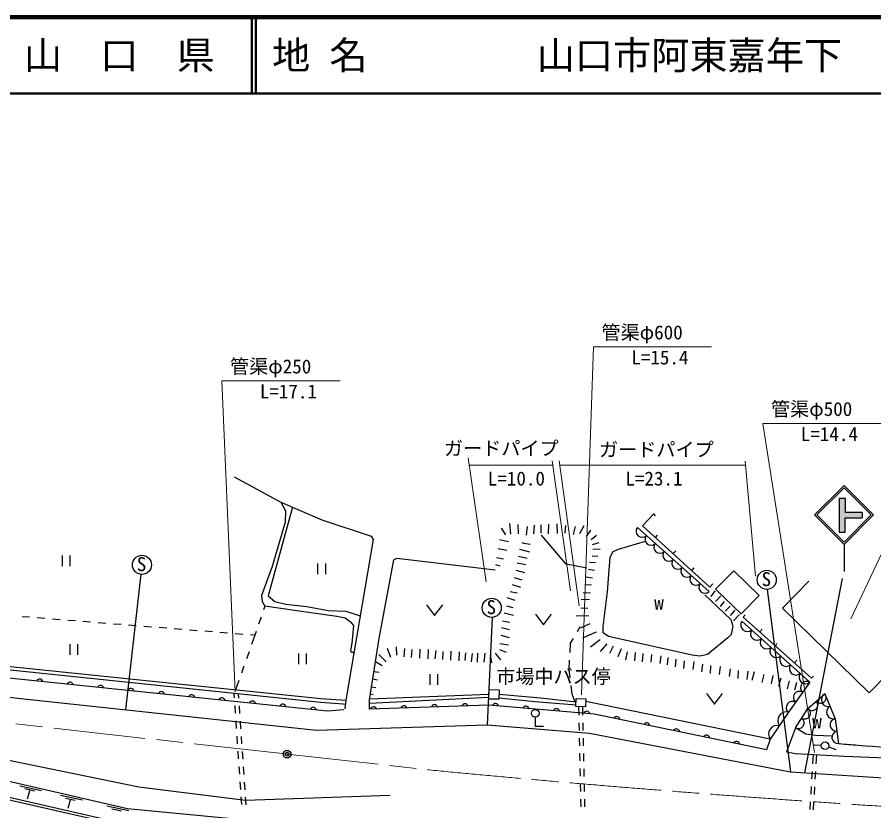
# Model space of a CAD drawing. Units: millimetres at full size, sheet at 1:1000; details may follow other scales. Extents: x 40000 to 680000, y 20000 to 380000.
# Drawn here: x 336996 to 449185, y 276028 to 380000 of the extents above; entities that cross this region are included whole.
import ezdxf
from ezdxf.enums import TextEntityAlignment as Align

# ---------------------------------------------------------------- set-up
doc = ezdxf.new("R2010")
doc.units = ezdxf.units.MM
doc.header["$LTSCALE"] = 1000
doc.header["$PDMODE"] = 32
doc.header["$PDSIZE"] = 500
doc.linetypes.add('CHAIN', pattern=[18.5, 12, -1.5, 3.5, -1.5])
for name, color, linetype, lineweight in [('M-BGD', 7, 'Continuous', 25), ('M-BMK', 2, 'CHAIN', 13), ('M-BMK-SRVR', 3, 'Continuous', 25), ('M-STR-HTXT', 7, 'Continuous', 13), ('M-STR-STRC', 7, 'Continuous', 25), ('M-TTL', 2, 'Continuous', 140), ('M-TTL-LINE', 7, 'Continuous', 50)]:
    doc.layers.add(name, color=color, linetype=linetype, lineweight=lineweight)
doc.layers.add('M-TTL-TXT', color=7, linetype='Continuous')
doc.styles.add('ＭＳ ゴシック', font='')
doc.styles.get('ＭＳ ゴシック').set_extended_font_data('MS Gothic')

msp = doc.modelspace()

# ---------------------------------------------------------------- hatches: boundary and pattern name
at = {"layer": 'M-STR-STRC'}
msp.add_hatch(color=256, dxfattribs=at).paths.add_polyline_path([(444643, 312544), (444643, 316963), (445473, 316963), (445473, 315122), (447659, 315122), (447659, 314401), (445442, 314401), (445442, 312544)])

# ---------------------------------------------------------------- linework, layer by layer
at = {"layer": 'M-BGD'}
for p, q in [((365408, 319771), (371506, 316483)), ((371506, 316483), (372121, 315324)), ((371506, 316483), (376901, 314163)), ((373056, 315816), (369879, 304180)), ((372121, 315324), (372103, 313867)), ((376901, 314163), (383364, 312016)), ((420376, 314917), (418901, 313361)), ((420610, 314660), (420376, 314917)), ((372103, 313867), (370383, 308057)), ((400400, 313067), (400927, 312207)), ((401454, 313682), (401612, 312260)), ((402560, 313524), (402612, 312330)), ((403771, 313296), (403648, 312137)), ((404701, 313436), (404631, 312313)), ((405561, 313489), (405561, 312400)), ((406597, 313576), (406527, 312313)), ((407685, 313629), (407703, 312348)), ((408808, 313418), (408703, 312383)), ((410055, 313278), (409809, 312225)), ((411196, 313383), (410616, 312330)), ((418215, 313153), (427609, 304763)), ((418901, 313361), (427713, 305343)), ((383364, 312016), (383598, 311583)), ((408879, 308346), (405666, 312137)), ((412091, 312786), (411494, 311979)), ((412863, 312102), (412144, 311540)), ((420585, 311829), (420860, 312132)), ((383598, 311583), (381069, 296690)), ((400155, 311575), (401331, 311294)), ((403086, 311189), (403332, 311101)), ((403332, 311101), (404192, 310961)), ((413179, 311136), (412284, 310891)), ((415744, 310298), (419269, 311337)), ((399990, 310406), (401129, 310172)), ((402788, 310294), (404087, 309943)), ((413337, 310329), (412389, 310276)), ((414667, 309263), (415042, 310006)), ((415042, 310006), (415744, 310298)), ((422898, 309724), (423235, 310095)), ((342887, 309490), (342887, 308090)), ((343937, 308090), (343937, 309490)), ((384410, 298608), (386346, 308907)), ((386346, 308907), (386722, 309108)), ((386722, 309108), (399585, 307605)), ((399772, 309228), (400669, 309033)), ((402489, 308521), (403595, 308293)), ((402647, 309381), (403771, 309118)), ((412723, 308539), (411951, 308574)), ((413039, 309346), (412284, 309381)), ((414290, 304737), (414667, 309263)), ((370383, 308057), (368996, 304248)), ((376349, 308443), (376349, 307043)), ((377399, 307043), (377399, 308443)), ((399639, 308315), (400224, 308105)), ((402279, 307573), (403420, 307240)), ((411599, 307801), (408879, 308346)), ((412618, 307520), (411810, 307643)), ((425331, 307511), (425669, 307884)), ((428432, 305070), (430831, 307457)), ((430831, 307457), (434177, 304228)), ((353208, 307015), (351205, 289281)), ((402103, 306608), (403086, 306274)), ((412337, 306502), (411494, 306660)), ((401822, 305695), (402911, 305344)), ((412198, 305574), (411390, 305655)), ((427713, 305343), (428119, 305772)), ((437215, 302601), (440676, 306133)), ((368996, 304248), (369067, 303441)), ((369879, 304180), (370757, 303442)), ((401577, 304765), (402472, 304589)), ((412057, 304555), (411121, 304602)), ((413745, 300190), (414290, 304737)), ((427051, 304321), (430468, 301091)), ((428369, 304848), (427831, 304110)), ((429142, 304192), (428428, 303443)), ((431825, 301844), (428432, 305070)), ((434177, 304228), (431825, 301844)), ((435212, 305041), (438287, 281129)), ((369067, 303441), (369453, 302861)), ((370757, 303442), (372161, 303091)), ((372161, 303091), (374952, 302793)), ((390621, 303015), (391671, 301615)), ((391671, 301615), (392721, 303015)), ((401138, 303957), (402156, 303641)), ((411964, 303701), (410852, 303666)), ((429594, 303459), (429048, 302788)), ((369453, 302861), (369278, 302359)), ((373629, 302246), (369453, 302861)), ((378860, 301473), (373629, 302246)), ((374952, 302793), (377708, 302266)), ((377708, 302266), (380025, 302196)), ((380025, 302196), (381897, 301562)), ((400787, 301956), (401998, 301658)), ((401067, 302904), (401892, 302676)), ((404884, 301815), (405934, 300415)), ((405934, 300415), (406984, 301815)), ((411718, 302531), (410817, 302578)), ((430374, 302858), (429719, 302195)), ((430983, 302336), (430366, 301634)), ((448556, 291488), (437215, 302601)), ((338637, 301382), (337640, 301462)), ((340630, 301223), (339634, 301302)), ((342624, 301063), (341627, 301143)), ((344618, 300904), (343621, 300983)), ((346611, 300744), (345615, 300824)), ((348605, 300585), (347608, 300664)), ((368950, 301415), (368621, 300470)), ((379945, 301271), (378860, 301473)), ((380764, 300654), (379945, 301271)), ((399183, 301372), (398559, 287312)), ((400576, 300920), (401506, 300762)), ((411847, 301595), (410185, 301513)), ((430468, 301091), (430714, 300202)), ((431505, 301665), (430803, 300916)), ((431576, 301751), (431505, 301665)), ((350599, 300425), (349602, 300505)), ((352592, 300266), (351595, 300346)), ((354586, 300106), (353589, 300186)), ((356580, 299947), (355583, 300027)), ((358573, 299787), (357576, 299867)), ((360567, 299628), (359570, 299708)), ((362560, 299468), (361564, 299548)), ((381076, 300295), (380764, 300654)), ((380873, 298017), (381076, 300295)), ((400436, 300043), (401454, 299797)), ((410686, 300117), (410313, 299484)), ((412010, 300530), (410770, 299980)), ((413728, 299365), (413745, 300190)), ((430714, 300202), (430503, 299137)), ((364554, 299309), (363557, 299389)), ((366548, 299149), (365551, 299229)), ((368119, 299024), (367544, 299070)), ((368119, 299024), (367693, 297817)), ((368293, 299526), (368119, 299024)), ((383117, 290558), (384410, 298608)), ((400348, 299042), (401419, 298726)), ((409805, 298622), (409431, 297989)), ((412678, 299399), (411047, 298642)), ((412818, 299438), (412678, 299399)), ((413333, 298447), (413208, 298361)), ((414430, 298856), (413728, 299365)), ((425401, 296434), (414430, 298856)), ((430070, 298681), (427378, 296492)), ((430503, 299137), (430070, 298681)), ((343894, 297878), (343894, 296478)), ((344944, 296478), (344944, 297878)), ((380686, 296995), (380873, 298017)), ((385431, 297342), (385884, 296140)), ((386625, 297498), (386687, 296405)), ((387733, 297318), (387631, 296210)), ((400184, 297954), (401331, 297790)), ((409431, 297989), (409361, 296770)), ((413208, 298361), (412077, 297464)), ((414230, 297916), (413356, 296918)), ((415026, 297612), (414573, 296621)), ((367361, 296874), (367028, 295931)), ((373821, 296634), (373821, 295234)), ((374871, 295234), (374871, 296634)), ((381069, 296690), (380045, 290512)), ((380772, 296793), (380686, 296995)), ((381085, 296781), (380772, 296793)), ((384339, 296522), (385338, 295555)), ((388661, 297186), (388607, 296132)), ((389714, 297209), (389668, 296039)), ((390807, 297147), (390775, 295945)), ((391805, 297037), (391704, 295929)), ((392734, 296905), (392679, 295851)), ((393787, 296928), (393740, 295758)), ((394879, 296866), (394848, 295664)), ((395702, 296737), (395608, 295719)), ((396580, 296643), (396451, 295543)), ((397270, 296690), (397223, 295485)), ((398241, 296667), (398124, 295508)), ((398955, 296479), (399107, 295415)), ((399587, 296678), (399728, 296526)), ((399728, 296526), (400278, 295812)), ((400172, 297147), (401038, 296819)), ((416087, 297269), (415642, 296208)), ((416867, 296863), (416680, 295818)), ((417920, 296793), (417850, 295701)), ((418919, 296660), (418837, 295572)), ((420054, 296532), (419995, 295525)), ((421271, 296321), (421154, 295315)), ((426395, 296305), (425401, 296434)), ((427378, 296492), (426395, 296305)), ((376762, 290213), (322932, 295824)), ((325005, 296094), (376780, 290740)), ((383929, 295609), (384799, 295064)), ((409304, 295771), (409234, 294553)), ((422219, 296122), (422102, 295151)), ((423272, 295900), (423155, 294905)), ((424325, 295701), (424278, 294659)), ((425612, 295607), (425460, 294531)), ((426736, 295250), (426619, 294256)), ((366695, 294988), (366363, 294045)), ((383717, 294291), (384394, 294182)), ((391056, 293948), (391056, 292548)), ((392106, 292548), (392106, 293948)), ((409234, 294553), (409367, 293460)), ((427789, 295051), (427742, 294010)), ((429076, 294958), (428924, 293881)), ((430348, 294617), (430231, 293622)), ((431402, 294418), (431355, 293376)), ((432689, 294324), (432537, 293248)), ((433509, 294226), (433213, 293126)), ((451089, 294072), (448556, 291488)), ((366030, 293102), (365605, 291896)), ((383558, 293303), (384207, 293199)), ((434765, 293899), (434531, 292853)), ((435967, 293774), (435725, 292682)), ((436989, 293399), (436685, 292299)), ((438104, 293056), (437847, 292026)), ((439048, 292845), (438799, 291839)), ((324117, 292215), (337466, 290753)), ((383394, 292282), (383949, 292193)), ((398760, 290680), (398793, 291915)), ((398793, 291915), (400116, 291879)), ((400116, 291879), (400082, 290645)), ((409487, 292468), (409620, 291375)), ((337466, 290753), (376205, 286601)), ((365381, 291400), (365420, 290818)), ((365955, 291340), (365993, 290777)), ((376780, 290740), (380045, 290512)), ((398765, 290881), (383132, 290106)), ((383142, 290715), (398777, 291335)), ((383246, 291358), (383637, 291264)), ((400082, 290645), (398760, 290680)), ((404796, 290326), (400086, 290792)), ((400101, 291322), (405544, 290816)), ((405544, 290816), (410197, 290311)), ((409620, 291375), (410006, 290332)), ((410175, 289705), (410213, 290760)), ((410213, 290760), (411475, 290715)), ((411475, 290715), (411437, 289660)), ((427278, 291418), (428328, 290018)), ((428328, 290018), (429378, 291418)), ((365488, 289820), (365555, 288822)), ((366061, 289779), (366128, 288781)), ((379676, 289985), (376762, 290213)), ((379969, 289976), (379676, 289985)), ((380045, 290512), (379887, 289388)), ((383158, 289335), (383117, 290558)), ((410181, 289857), (404796, 290326)), ((411437, 289660), (410175, 289705)), ((410504, 289693), (410530, 288567)), ((411082, 288549), (411057, 289673)), ((435619, 285428), (411463, 290366)), ((365622, 287824), (365690, 286827)), ((366196, 287783), (366263, 286786)), ((376205, 286601), (398559, 287312)), ((398559, 287312), (411948, 286206)), ((404845, 288308), (404845, 287123)), ((410552, 287567), (410575, 286567)), ((411128, 286550), (411105, 287550)), ((404845, 287123), (405945, 287123)), ((411948, 286206), (438287, 281129)), ((438902, 286920), (437729, 283775)), ((440268, 286092), (438902, 286920)), ((441520, 285893), (440268, 286092)), ((365757, 285829), (365825, 284831)), ((366331, 285788), (366398, 284790)), ((410598, 285567), (410621, 284568)), ((411173, 284550), (411150, 285550)), ((435619, 285428), (435116, 284017)), ((443650, 285823), (441520, 285893)), ((351457, 276283), (317293, 284142)), ((327977, 284324), (352928, 279160)), ((441375, 284686), (441458, 284686)), ((441458, 284686), (442314, 284648)), ((443289, 284430), (444214, 284083)), ((365892, 283834), (365960, 282836)), ((366466, 283792), (366533, 282795)), ((410643, 283568), (410666, 282568)), ((411218, 282551), (411195, 283551)), ((437729, 283775), (438876, 283552)), ((438876, 283552), (445330, 283196)), ((441215, 283423), (441145, 282200)), ((441638, 282168), (441712, 283396)), ((445330, 283196), (464794, 282349)), ((366027, 281838), (366095, 280840)), ((366601, 281797), (366668, 280799)), ((323198, 280710), (350602, 274476)), ((410689, 281568), (410711, 280569)), ((411263, 280551), (411240, 281551)), ((438287, 281129), (472639, 278887)), ((441089, 281202), (441032, 280204)), ((441517, 280172), (441577, 281170)), ((350346, 274134), (323083, 280377)), ((366162, 279843), (366230, 278845)), ((366736, 279802), (366803, 278804)), ((410734, 279569), (410757, 278569)), ((411308, 278552), (411285, 279552)), ((337350, 279325), (340197, 278682)), ((337987, 278937), (339267, 278656)), ((338605, 278650), (338305, 277548)), ((352928, 279160), (366896, 277430)), ((440976, 279205), (440919, 278207)), ((441396, 278176), (441457, 279174)), ((342692, 278096), (345539, 277453)), ((343329, 277708), (344609, 277427)), ((343947, 277421), (343648, 276319)), ((366297, 277847), (366365, 276849)), ((366870, 277806), (366938, 276808)), ((366896, 277430), (385828, 278094)), ((410780, 277569), (410802, 276570)), ((411353, 276553), (411330, 277552)), ((440862, 277208), (440806, 276210)), ((441276, 276179), (441336, 277177)), ((348760, 276700), (351607, 276057)), ((349397, 276312), (350677, 276031)), ((366499, 274858), (351457, 276283))]:
    msp.add_line(p, q, dxfattribs=at)
for points in [[(431910, 300866), (440812, 292888), (437998, 288947), (435619, 285428)], [(379760, 289244), (377630, 289104), (317754, 295291)], [(438902, 286920), (440552, 289447), (442746, 291343), (444097, 288096), (444554, 284848)], [(435116, 284017), (412559, 288687), (398780, 289863), (383158, 289335)]]:
    msp.add_lwpolyline(points, dxfattribs=at)
for centre, radius in [((353344, 308258), 1250), ((435159, 306289), 1250), ((399140, 302621), 1250), ((404845, 288808), 500), ((442805, 284556), 500)]:
    msp.add_circle(centre, radius, dxfattribs=at)
for centre, radius, start, end in [((418828, 312657), 788, 141.00322, 315.45562), ((420002, 311608), 788, 141.00322, 315.45562), ((421176, 310560), 788, 141.00322, 315.45562), ((422351, 309511), 788, 141.00322, 315.45562), ((423525, 308462), 788, 141.00322, 315.45562), ((424699, 307413), 788, 141.00322, 315.45562), ((425873, 306364), 788, 141.00322, 315.45562), ((427048, 305316), 788, 141.00322, 315.45562), ((432620, 300379), 861, 145.54044, 310.72434), ((433892, 299239), 861, 145.54044, 310.72434), ((435163, 298099), 861, 145.54044, 310.72434), ((436435, 296960), 861, 145.54044, 310.72434), ((437707, 295820), 861, 145.54044, 310.72434), ((438978, 294680), 861, 145.54044, 310.72434), ((440250, 293540), 861, 145.54044, 310.72434), ((339953, 292879), 417, 10.36092, 157.84051), ((343932, 292468), 417, 10.36092, 157.84051), ((440391, 292197), 809, 58.6666, 230.27313), ((347911, 292057), 417, 10.36092, 157.84051), ((351890, 291646), 417, 10.36092, 157.84051), ((439453, 290883), 809, 58.6666, 230.27313), ((355868, 291235), 417, 10.36092, 157.84051), ((359847, 290824), 417, 10.36092, 157.84051), ((363826, 290413), 417, 10.36092, 157.84051), ((442213, 290851), 725, 218.87893, 42.7751), ((443213, 290585), 890, 121.6761, 283.51964), ((367805, 290002), 417, 10.36092, 157.84051), ((371784, 289591), 417, 10.36092, 157.84051), ((375762, 289179), 417, 10.36092, 157.84051), ((383657, 289235), 417, 18.19573, 165.67532), ((387655, 289371), 417, 18.19573, 165.67532), ((391653, 289506), 417, 18.19573, 165.67532), ((395651, 289641), 417, 18.19573, 165.67532), ((399632, 289673), 417, 11.38181, 158.86141), ((403617, 289333), 417, 11.38181, 158.86141), ((438515, 289570), 809, 58.6666, 230.27313), ((440135, 288818), 755, 237.21762, 56.51116), ((441116, 289903), 725, 218.87893, 42.7751), ((443889, 288962), 890, 121.6761, 283.51964), ((407603, 288993), 417, 11.38181, 158.86141), ((411588, 288653), 417, 11.38181, 158.86141), ((415508, 287957), 417, 4.56251, 152.0421), ((437715, 287856), 1127, 75.48521, 216.41231), ((419425, 287146), 417, 4.56251, 152.0421), ((436526, 286097), 1127, 75.48521, 216.41231), ((439310, 287554), 755, 237.21762, 56.51116), ((444284, 287294), 823, 103.09309, 272.90687), ((423342, 286335), 417, 4.56251, 152.0421), ((444512, 285670), 823, 103.09309, 272.90687), ((427259, 285524), 417, 4.56251, 152.0421), ((431176, 284713), 417, 4.56251, 152.0421)]:
    msp.add_arc(centre, radius, start, end, dxfattribs=at)
msp.add_open_spline([(444554, 284848), (445790, 284741), (446110, 284720), (447107, 284642), (452586, 284214), (455656, 283893), (461150, 283791), (462384, 283768), (462793, 283749), (464310, 283756)], degree=3, knots=[0, 0, 0, 0, 1, 1, 1, 2, 2, 2, 3, 3, 3, 3], dxfattribs=at)
at = {"layer": 'M-BMK'}
for p, q in [((323421, 288903), (372355, 283457)), ((372355, 283457), (390942, 281389))]:
    msp.add_line(p, q, dxfattribs=at)
msp.add_arc((574323, 2194582), 1921962, 264.52486, 266.95323, dxfattribs=at)
at = {"layer": 'M-BMK-SRVR'}
msp.add_circle((372355, 283457), 500, dxfattribs=at)
msp.add_point((372355, 283457), dxfattribs=at)
at = {"layer": 'M-STR-HTXT'}
for p, q in [((412461, 336806), (410899, 291207)), ((427940, 336806), (412461, 336806)), ((379298, 332351), (363819, 332351)), ((363819, 332351), (365540, 291624)), ((450139, 326773), (434660, 326773)), ((434660, 326773), (441422, 283657)), ((396068, 322293), (398398, 306022)), ((396209, 321304), (407125, 321304)), ((407042, 321888), (409452, 304839)), ((407995, 321884), (410573, 302907)), ((408073, 321304), (432363, 321304)), ((432314, 321853), (433667, 306771)), ((454632, 319203), (446150, 301174)), ((432060, 301394), (432337, 301705)), ((432060, 301394), (441027, 293410)), ((434231, 299461), (434567, 299838)), ((436257, 297658), (436521, 297954)), ((438786, 295406), (439096, 295754)), ((441027, 293410), (441264, 293677))]:
    msp.add_line(p, q, dxfattribs=at)
at = {"layer": 'M-STR-STRC'}
for p, q in [((441427, 314799), (445288, 318660)), ((445288, 318660), (449149, 314799)), ((441724, 314799), (445288, 318363)), ((445288, 318363), (448852, 314799)), ((445473, 316963), (444643, 316963)), ((444643, 316963), (444643, 312544)), ((445473, 315122), (445473, 316963)), ((445288, 310939), (441427, 314799)), ((445288, 311236), (441724, 314799)), ((449149, 314799), (445288, 310939)), ((448852, 314799), (445288, 311236)), ((445442, 312544), (445442, 314401)), ((445442, 314401), (447659, 314401)), ((447659, 315122), (445473, 315122)), ((447659, 315122), (447659, 314401)), ((444643, 312544), (445442, 312544)), ((445288, 310939), (445288, 307383)), ((445051, 306486), (440104, 281010))]:
    msp.add_line(p, q, dxfattribs=at)
at = {"layer": 'M-TTL'}
msp.add_line((680000, 380000), (40000, 380000), dxfattribs=at)
at = {"layer": 'M-TTL-LINE'}
for p, q in [((367750, 380000), (367750, 370000)), ((368250, 380000), (368250, 370000)), ((40000, 370000), (680000, 370000))]:
    msp.add_line(p, q, dxfattribs=at)

# ---------------------------------------------------------------- texts
at = {"layer": 'M-BGD', "style": 'ＭＳ ゴシック'}
for s, p in [('S', (352665, 306884)), ('S', (434480, 304916)), ('S', (398461, 301247)), ('w', (420420, 301838)), ('w', (441112, 286271))]:
    msp.add_text(s, height=1833, dxfattribs=at).set_placement(p, align=Align.BOTTOM_LEFT)
at = {"layer": 'M-STR-HTXT', "style": 'ＭＳ ゴシック'}
for s, p in [('管渠φ600', (413520, 337235)), ('管渠φ250', (364877, 332780)), ('L=15.4', (417421, 333955)), ('L=17.1', (368779, 329501)), ('管渠φ500', (435718, 327202)), ('L=14.4', (439619, 323922)), ('ガードパイプ', (392902, 322054)), ('ガードパイプ', (413203, 321896)), ('L=10.0', (398634, 318093)), ('L=23.1', (416643, 318093)), ('市場中バス停', (399731, 292174))]:
    msp.add_text(s, height=1833, dxfattribs=at).set_placement(p, align=Align.BOTTOM_LEFT)
at = {"layer": 'M-TTL-TXT', "style": 'ＭＳ ゴシック'}
msp.add_text('山\u3000口\u3000県', height=3666, dxfattribs=at).set_placement((350375, 375000), align=Align.MIDDLE_CENTER)
for s, p in [('地 名', (370380, 375000)), ('山口市阿東嘉年下', (405024, 375000))]:
    msp.add_text(s, height=3666, dxfattribs=at).set_placement(p, align=Align.MIDDLE_LEFT)

doc.saveas('drawing.dxf')
